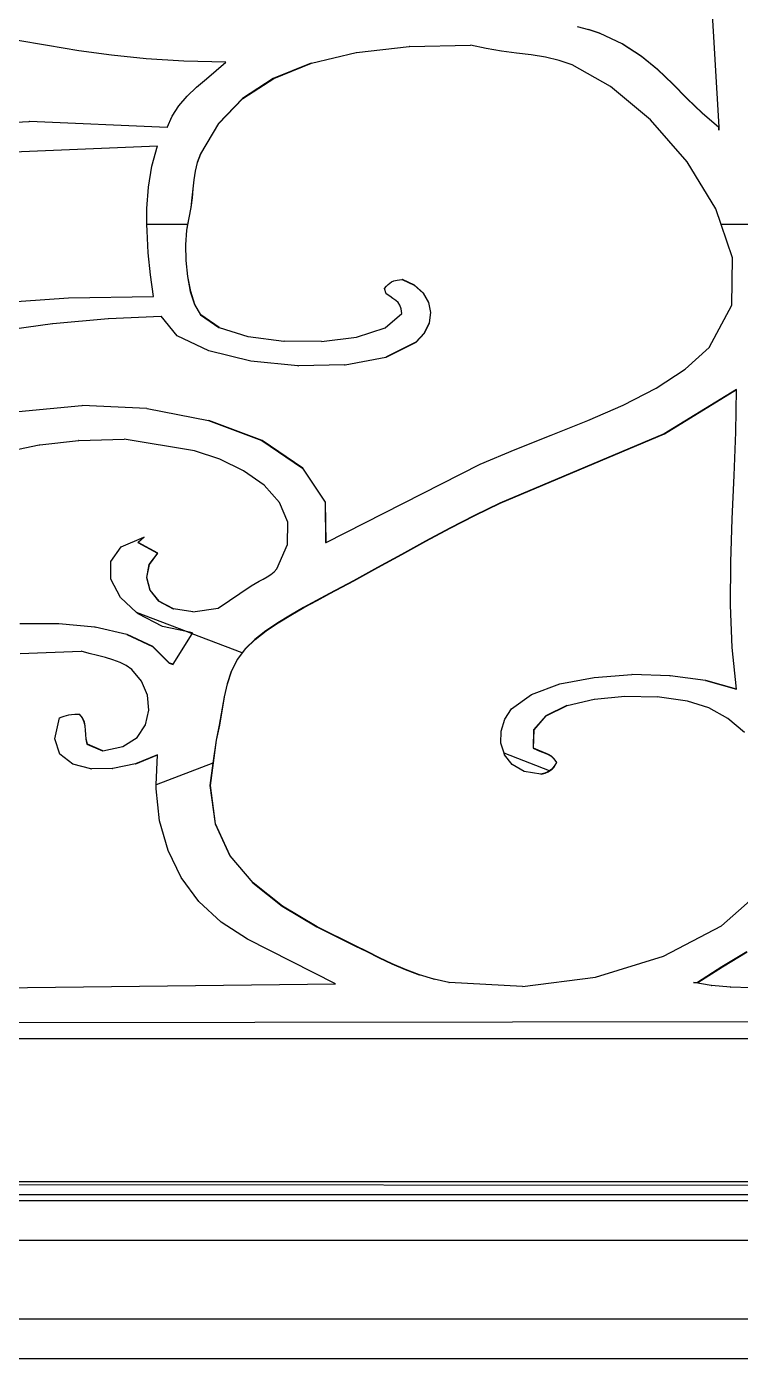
# Model space of a CAD drawing. Header units: inches. Extents: x 3672 to 10975, y -27382 to -746.
# Drawn here: x 4194.49 to 4203.53, y -27000.6 to -26983.72 of the extents above; entities that cross this region are included whole.
import ezdxf

# ---------------------------------------------------------------- set-up
doc = ezdxf.new("R2010")
doc.units = ezdxf.units.IN
doc.header["$LTSCALE"] = 17
doc.header["$MEASUREMENT"] = 0
doc.layers.add('25 BOT BAR', color=12, linetype='Continuous', lineweight=25)

# ---------------------------------------------------------------- blocks, each defined once
blk = doc.blocks.new('A$C99292ed1')
for p, q in [((131.078, 20.635), (131.249, 16.914)), ((129.456, 18.506), (129.599, 18.459)), ((129.739, 18.4), (129.599, 18.459)), ((129.599, 18.459), (129.603, 18.459)), ((129.603, 18.459), (129.744, 18.4)), ((130.024, 18.231), (129.739, 18.4)), ((129.739, 18.4), (129.744, 18.4)), ((129.744, 18.4), (130.029, 18.231)), ((122.741, 18.204), (122.342, 18.291)), ((130.264, 18.037), (130.024, 18.231)), ((130.024, 18.231), (130.029, 18.231)), ((130.029, 18.231), (130.268, 18.037)), ((123.14, 18.123), (122.741, 18.204)), ((123.552, 18.052), (123.14, 18.123)), ((126.087, 17.927), (126.655, 18.094)), ((126.655, 18.094), (126.66, 18.094)), ((126.66, 18.094), (127.326, 18.188)), ((127.331, 18.188), (127.326, 18.188)), ((127.331, 18.188), (128.102, 18.213)), ((128.3, 18.158), (128.102, 18.213)), ((128.495, 18.118), (128.3, 18.158)), ((128.686, 18.086), (128.495, 18.118)), ((128.873, 18.056), (128.686, 18.086)), ((123.991, 17.996), (123.552, 18.052)), ((124.47, 17.958), (123.991, 17.996)), ((125.002, 17.944), (124.47, 17.958)), ((124.881, 17.812), (125.002, 17.944)), ((126.082, 17.927), (125.604, 17.686)), ((125.609, 17.686), (126.087, 17.927)), ((126.082, 17.927), (126.087, 17.927)), ((129.053, 18.02), (128.873, 18.056)), ((129.227, 17.971), (129.053, 18.02)), ((129.392, 17.902), (129.227, 17.971)), ((129.877, 17.559), (129.392, 17.902)), ((130.472, 17.824), (130.264, 18.037)), ((130.264, 18.037), (130.268, 18.037)), ((130.268, 18.037), (130.476, 17.824)), ((124.755, 17.68), (124.881, 17.812)), ((130.661, 17.598), (130.472, 17.824)), ((130.472, 17.824), (130.476, 17.824)), ((130.476, 17.824), (130.666, 17.598)), ((124.63, 17.545), (124.755, 17.68)), ((125.604, 17.686), (125.214, 17.368)), ((125.219, 17.368), (125.609, 17.686)), ((125.604, 17.686), (125.609, 17.686)), ((130.382, 17.028), (129.877, 17.559)), ((130.845, 17.366), (130.661, 17.598)), ((130.661, 17.598), (130.666, 17.598)), ((130.666, 17.598), (130.85, 17.366)), ((124.408, 17.252), (124.512, 17.403)), ((124.512, 17.403), (124.63, 17.545)), ((124.321, 17.087), (124.408, 17.252)), ((125.214, 17.368), (124.908, 16.971)), ((124.913, 16.971), (125.219, 17.368)), ((125.214, 17.368), (125.219, 17.368)), ((131.038, 17.133), (130.845, 17.366)), ((130.845, 17.366), (130.85, 17.366)), ((130.85, 17.366), (131.042, 17.133)), ((124.259, 16.907), (124.321, 17.087)), ((131.249, 16.909), (131.038, 17.133)), ((131.038, 17.133), (131.042, 17.133)), ((131.042, 17.133), (131.249, 16.914)), ((120.804, 16.884), (122.507, 17.003)), ((122.507, 17.003), (122.51, 17.003)), ((122.512, 17.003), (122.51, 17.003)), ((124.259, 16.907), (122.512, 17.003)), ((124.908, 16.971), (124.68, 16.492)), ((124.685, 16.492), (124.913, 16.971)), ((124.908, 16.971), (124.913, 16.971)), ((130.848, 16.363), (130.382, 17.028)), ((131.249, 16.914), (131.249, 16.909)), ((131.249, 16.909), (131.251, 16.865)), ((131.251, 16.907), (131.249, 16.909)), ((131.251, 16.865), (131.251, 16.907)), ((121.811, 16.496), (124.134, 16.616)), ((124.064, 16.297), (124.134, 16.616)), ((124.68, 16.492), (124.639, 16.355)), ((124.643, 16.355), (124.685, 16.492)), ((124.68, 16.492), (124.685, 16.492)), ((124.021, 15.964), (124.064, 16.297)), ((124.612, 16.217), (124.595, 16.079)), ((124.6, 16.079), (124.617, 16.217)), ((124.639, 16.355), (124.612, 16.217)), ((124.612, 16.217), (124.617, 16.217)), ((124.617, 16.217), (124.643, 16.355)), ((124.639, 16.355), (124.643, 16.355)), ((131.214, 15.617), (130.848, 16.363)), ((124.595, 16.079), (124.584, 15.937)), ((124.589, 15.937), (124.6, 16.079)), ((124.595, 16.079), (124.6, 16.079)), ((124.002, 15.622), (124.021, 15.964)), ((124.584, 15.937), (124.573, 15.791)), ((124.578, 15.791), (124.589, 15.937)), ((124.584, 15.937), (124.589, 15.937)), ((124.573, 15.791), (124.557, 15.638)), ((124.562, 15.638), (124.578, 15.791)), ((124.573, 15.791), (124.578, 15.791)), ((124.002, 15.37), (124.002, 15.622)), ((124.557, 15.638), (124.531, 15.476)), ((124.536, 15.476), (124.562, 15.638)), ((124.557, 15.638), (124.562, 15.638)), ((131.281, 15.37), (131.214, 15.617)), ((124.517, 15.37), (124.002, 15.37)), ((124.003, 15.273), (124.002, 15.37)), ((124.517, 15.37), (124.505, 15.279)), ((124.509, 15.279), (124.536, 15.476)), ((124.531, 15.476), (124.517, 15.37)), ((124.531, 15.476), (124.536, 15.476)), ((131.423, 14.843), (131.281, 15.37)), ((132.472, 15.37), (131.281, 15.37)), ((124.019, 14.923), (124.003, 15.273)), ((124.505, 15.279), (124.492, 15.048)), ((124.497, 15.048), (124.509, 15.279)), ((124.505, 15.279), (124.509, 15.279)), ((124.492, 15.048), (124.497, 15.048)), ((124.492, 15.048), (124.496, 14.8)), ((124.501, 14.8), (124.497, 15.048)), ((124.048, 14.574), (124.019, 14.923)), ((124.496, 14.8), (124.501, 14.8)), ((124.496, 14.8), (124.515, 14.549)), ((124.52, 14.549), (124.501, 14.8)), ((131.414, 14.094), (131.423, 14.843)), ((124.085, 14.232), (124.048, 14.574)), ((124.515, 14.549), (124.52, 14.549)), ((124.515, 14.549), (124.552, 14.312)), ((124.557, 14.312), (124.52, 14.549)), ((127.011, 14.356), (127.038, 14.392)), ((127.036, 14.273), (127.011, 14.356)), ((127.038, 14.392), (127.059, 14.421)), ((127.059, 14.421), (127.079, 14.444)), ((127.079, 14.444), (127.101, 14.462)), ((127.101, 14.462), (127.132, 14.477)), ((127.132, 14.477), (127.175, 14.49)), ((127.175, 14.49), (127.234, 14.501)), ((127.234, 14.501), (127.235, 14.501)), ((127.239, 14.501), (127.235, 14.501)), ((127.235, 14.501), (127.388, 14.409)), ((127.393, 14.409), (127.239, 14.501)), ((127.388, 14.409), (127.501, 14.285)), ((127.388, 14.409), (127.393, 14.409)), ((127.506, 14.285), (127.393, 14.409)), ((122.007, 14.124), (123.006, 14.211)), ((123.006, 14.211), (124.085, 14.232)), ((124.552, 14.312), (124.557, 14.312)), ((124.552, 14.312), (124.607, 14.105)), ((124.611, 14.105), (124.557, 14.312)), ((127.08, 14.234), (127.036, 14.273)), ((127.12, 14.2), (127.08, 14.234)), ((127.155, 14.169), (127.12, 14.2)), ((127.501, 14.285), (127.571, 14.137)), ((127.501, 14.285), (127.506, 14.285)), ((127.576, 14.137), (127.506, 14.285)), ((124.607, 14.105), (124.611, 14.105)), ((124.607, 14.105), (124.68, 13.941)), ((124.685, 13.941), (124.611, 14.105)), ((127.185, 14.134), (127.155, 14.169)), ((127.208, 14.091), (127.185, 14.134)), ((127.225, 14.035), (127.208, 14.091)), ((127.234, 13.962), (127.225, 14.035)), ((127.571, 14.137), (127.576, 14.137)), ((127.571, 14.137), (127.597, 13.976)), ((127.602, 13.976), (127.576, 14.137)), ((131.127, 13.423), (131.414, 14.094)), ((122.811, 13.803), (123.511, 13.884)), ((123.511, 13.884), (123.516, 13.884)), ((123.516, 13.884), (124.184, 13.921)), ((124.386, 13.61), (124.184, 13.921)), ((124.68, 13.941), (124.912, 13.738)), ((124.68, 13.941), (124.685, 13.941)), ((124.916, 13.738), (124.685, 13.941)), ((127.02, 13.733), (127.234, 13.962)), ((127.597, 13.976), (127.58, 13.811)), ((127.584, 13.811), (127.602, 13.976)), ((127.597, 13.976), (127.602, 13.976)), ((122.1, 13.683), (122.806, 13.803)), ((122.806, 13.803), (122.811, 13.803)), ((124.912, 13.738), (124.916, 13.738)), ((124.916, 13.738), (125.282, 13.597)), ((126.66, 13.587), (127.02, 13.733)), ((127.58, 13.811), (127.517, 13.651)), ((127.521, 13.651), (127.584, 13.811)), ((127.58, 13.811), (127.584, 13.811)), ((124.787, 13.37), (124.386, 13.61)), ((125.282, 13.597), (125.287, 13.597)), ((125.287, 13.597), (125.735, 13.522)), ((125.735, 13.522), (125.74, 13.522)), ((126.213, 13.517), (125.74, 13.522)), ((126.213, 13.517), (126.66, 13.587)), ((127.408, 13.506), (127.028, 13.272)), ((127.032, 13.272), (127.413, 13.506)), ((127.517, 13.651), (127.408, 13.506)), ((127.408, 13.506), (127.413, 13.506)), ((127.413, 13.506), (127.521, 13.651)), ((127.517, 13.651), (127.521, 13.651)), ((125.32, 13.208), (124.787, 13.37)), ((130.823, 13.079), (131.127, 13.423)), ((125.916, 13.132), (125.32, 13.208)), ((126.513, 13.15), (127.028, 13.272)), ((127.028, 13.272), (127.032, 13.272)), ((125.916, 13.132), (125.921, 13.132)), ((126.508, 13.15), (125.921, 13.132)), ((126.508, 13.15), (126.513, 13.15)), ((130.454, 12.777), (130.823, 13.079)), ((130.037, 12.509), (130.454, 12.777)), ((131.475, 12.759), (130.557, 12.054)), ((130.562, 12.054), (131.474, 12.755)), ((131.465, 12.079), (131.474, 12.755)), ((131.474, 12.755), (131.475, 12.759)), ((122.374, 12.407), (123.178, 12.506)), ((123.178, 12.506), (123.181, 12.506)), ((123.183, 12.506), (123.181, 12.506)), ((124.001, 12.456), (123.183, 12.506)), ((129.589, 12.265), (130.037, 12.509)), ((124.001, 12.456), (124.006, 12.456)), ((124.006, 12.456), (124.781, 12.266)), ((124.781, 12.266), (125.459, 11.948)), ((124.781, 12.266), (124.786, 12.266)), ((125.464, 11.948), (124.786, 12.266)), ((129.127, 12.034), (129.589, 12.265)), ((130.557, 12.054), (128.474, 10.955)), ((128.479, 10.955), (130.562, 12.054)), ((128.667, 11.808), (129.127, 12.034)), ((130.562, 12.054), (130.557, 12.054)), ((131.444, 11.394), (131.465, 12.079)), ((122.213, 11.769), (122.638, 11.879)), ((122.638, 11.879), (122.643, 11.879)), ((122.643, 11.879), (123.134, 11.948)), ((123.138, 11.948), (123.134, 11.948)), ((123.138, 11.948), (123.714, 11.971)), ((124.606, 11.784), (123.714, 11.971)), ((125.459, 11.948), (125.464, 11.948)), ((125.459, 11.948), (125.973, 11.513)), ((125.978, 11.513), (125.464, 11.948)), ((124.926, 11.652), (124.606, 11.784)), ((125.227, 11.469), (124.926, 11.652)), ((128.226, 11.577), (128.667, 11.808)), ((125.973, 11.513), (126.263, 10.971)), ((125.973, 11.513), (125.978, 11.513)), ((126.267, 10.971), (125.978, 11.513)), ((126.272, 10.336), (128.226, 11.577)), ((125.486, 11.24), (125.227, 11.469)), ((131.421, 10.707), (131.444, 11.394)), ((125.681, 10.967), (125.486, 11.24)), ((126.263, 10.971), (126.267, 10.333)), ((126.263, 10.971), (126.267, 10.971)), ((126.272, 10.336), (126.267, 10.971)), ((125.788, 10.654), (125.681, 10.967)), ((128.474, 10.955), (128.154, 10.761)), ((128.159, 10.761), (128.479, 10.955)), ((128.474, 10.955), (128.479, 10.955)), ((125.784, 10.303), (125.788, 10.654)), ((128.154, 10.761), (127.84, 10.56)), ((127.845, 10.56), (128.159, 10.761)), ((128.154, 10.761), (128.159, 10.761)), ((131.403, 10.022), (131.421, 10.707)), ((127.84, 10.56), (127.532, 10.354)), ((127.537, 10.354), (127.845, 10.56)), ((127.84, 10.56), (127.845, 10.56)), ((123.677, 10.265), (123.961, 10.416)), ((123.957, 10.411), (123.887, 10.333)), ((123.887, 10.333), (123.891, 10.333)), ((123.887, 10.333), (124.135, 10.167)), ((123.891, 10.333), (123.966, 10.416)), ((124.139, 10.167), (123.891, 10.333)), ((123.966, 10.416), (123.957, 10.411)), ((123.961, 10.416), (123.957, 10.411)), ((123.961, 10.416), (123.966, 10.416)), ((125.647, 9.918), (125.784, 10.303)), ((126.267, 10.333), (126.272, 10.336)), ((127.532, 10.354), (127.227, 10.146)), ((127.232, 10.146), (127.537, 10.354)), ((127.532, 10.354), (127.537, 10.354)), ((123.544, 10.032), (123.677, 10.265)), ((124.135, 10.167), (124.028, 9.986)), ((124.033, 9.986), (124.139, 10.167)), ((124.135, 10.167), (124.139, 10.167)), ((127.227, 10.146), (126.924, 9.937)), ((126.928, 9.937), (127.232, 10.146)), ((127.227, 10.146), (127.232, 10.146)), ((123.546, 9.753), (123.544, 10.032)), ((124.028, 9.986), (123.997, 9.781)), ((124.001, 9.781), (124.033, 9.986)), ((124.028, 9.986), (124.033, 9.986)), ((131.4, 9.342), (131.403, 10.022)), ((125.476, 9.753), (125.527, 9.788)), ((125.527, 9.788), (125.574, 9.826)), ((125.574, 9.826), (125.615, 9.869)), ((125.615, 9.869), (125.647, 9.918)), ((126.924, 9.937), (126.621, 9.729)), ((126.625, 9.729), (126.928, 9.937)), ((126.924, 9.937), (126.928, 9.937)), ((123.667, 9.464), (123.546, 9.753)), ((123.997, 9.781), (124.001, 9.781)), ((123.997, 9.781), (124.038, 9.579)), ((124.043, 9.579), (124.001, 9.781)), ((124.903, 9.296), (125.325, 9.648)), ((125.325, 9.648), (125.373, 9.685)), ((125.373, 9.685), (125.424, 9.719)), ((125.424, 9.719), (125.476, 9.753)), ((126.621, 9.729), (126.317, 9.524)), ((126.321, 9.524), (126.625, 9.729)), ((126.621, 9.729), (126.625, 9.729)), ((123.871, 9.225), (123.667, 9.464)), ((124.038, 9.579), (124.151, 9.404)), ((124.038, 9.579), (124.043, 9.579)), ((124.155, 9.404), (124.043, 9.579)), ((126.317, 9.524), (126.153, 9.415)), ((126.158, 9.415), (126.321, 9.524)), ((126.317, 9.524), (126.321, 9.524)), ((124.151, 9.404), (124.155, 9.404)), ((124.151, 9.404), (124.333, 9.281)), ((124.338, 9.281), (124.155, 9.404)), ((124.585, 9.237), (124.903, 9.296)), ((125.986, 9.303), (125.82, 9.185)), ((125.825, 9.185), (125.991, 9.303)), ((126.153, 9.415), (125.986, 9.303)), ((125.986, 9.303), (125.991, 9.303)), ((125.991, 9.303), (126.158, 9.415)), ((126.153, 9.415), (126.158, 9.415)), ((131.421, 8.67), (131.4, 9.342)), ((123.89, 9.202), (123.871, 9.225)), ((124.503, 8.922), (123.871, 9.225)), ((124.2, 9.002), (123.89, 9.202)), ((124.333, 9.281), (124.338, 9.281)), ((124.585, 9.237), (124.338, 9.281)), ((125.82, 9.185), (125.659, 9.063)), ((125.664, 9.063), (125.825, 9.185)), ((125.82, 9.185), (125.825, 9.185)), ((122.885, 9.046), (122.393, 9.044)), ((123.342, 8.992), (122.885, 9.046)), ((123.342, 8.992), (123.347, 8.992)), ((123.749, 8.875), (123.347, 8.992)), ((124.503, 8.922), (124.2, 9.002)), ((125.659, 9.063), (125.508, 8.933)), ((125.512, 8.933), (125.664, 9.063)), ((125.659, 9.063), (125.664, 9.063)), ((123.749, 8.875), (123.753, 8.875)), ((123.749, 8.875), (124.072, 8.689)), ((124.077, 8.689), (123.753, 8.875)), ((124.334, 8.406), (124.574, 8.888)), ((124.581, 8.902), (124.503, 8.922)), ((124.574, 8.888), (124.503, 8.922)), ((124.574, 8.888), (124.581, 8.902)), ((125.209, 8.585), (124.574, 8.888)), ((125.37, 8.797), (125.25, 8.653)), ((125.255, 8.653), (125.375, 8.797)), ((125.508, 8.933), (125.37, 8.797)), ((125.37, 8.797), (125.375, 8.797)), ((125.375, 8.797), (125.512, 8.933)), ((125.508, 8.933), (125.512, 8.933)), ((122.397, 8.575), (123.168, 8.611)), ((123.272, 8.576), (123.168, 8.611)), ((124.072, 8.689), (124.077, 8.689)), ((124.072, 8.689), (124.283, 8.425)), ((124.288, 8.425), (124.077, 8.689)), ((125.149, 8.478), (125.255, 8.653)), ((125.25, 8.653), (125.209, 8.585)), ((125.25, 8.653), (125.255, 8.653)), ((131.474, 8.012), (131.421, 8.67)), ((123.376, 8.543), (123.272, 8.576)), ((123.476, 8.511), (123.376, 8.543)), ((123.572, 8.475), (123.476, 8.511)), ((123.661, 8.434), (123.572, 8.475)), ((125.144, 8.478), (125.069, 8.292)), ((125.074, 8.292), (125.149, 8.478)), ((125.209, 8.585), (125.144, 8.478)), ((125.144, 8.478), (125.149, 8.478)), ((123.741, 8.384), (123.661, 8.434)), ((123.812, 8.321), (123.741, 8.384)), ((123.935, 8.138), (123.812, 8.321)), ((124.283, 8.425), (124.288, 8.425)), ((124.283, 8.425), (124.333, 8.404)), ((124.334, 8.406), (124.288, 8.425)), ((124.333, 8.404), (124.334, 8.406)), ((125.069, 8.292), (125.018, 8.095)), ((125.022, 8.095), (125.074, 8.292)), ((125.069, 8.292), (125.074, 8.292)), ((124.008, 7.915), (123.935, 8.138)), ((129.235, 8.094), (129.67, 8.198)), ((129.67, 8.198), (130.146, 8.241)), ((130.146, 8.241), (130.149, 8.241)), ((130.151, 8.241), (130.149, 8.241)), ((130.628, 8.223), (130.151, 8.241)), ((130.628, 8.223), (130.633, 8.223)), ((131.082, 8.146), (130.633, 8.223)), ((131.082, 8.146), (131.087, 8.146)), ((131.474, 8.012), (131.087, 8.146)), ((131.087, 8.146), (131.475, 8.01)), ((125.018, 8.095), (124.981, 7.887)), ((124.985, 7.887), (125.022, 8.095)), ((125.018, 8.095), (125.022, 8.095)), ((128.875, 7.928), (129.235, 8.094)), ((131.475, 8.01), (131.474, 8.012)), ((124.027, 7.677), (124.008, 7.915)), ((124.981, 7.887), (124.919, 7.44)), ((124.924, 7.44), (124.985, 7.887)), ((124.981, 7.887), (124.985, 7.887)), ((128.623, 7.699), (128.875, 7.928)), ((129.327, 7.752), (129.668, 7.854)), ((129.668, 7.854), (129.673, 7.854)), ((129.673, 7.854), (130.06, 7.899)), ((130.06, 7.899), (130.467, 7.888)), ((130.855, 7.823), (130.467, 7.888)), ((131.125, 7.716), (130.855, 7.823)), ((122.982, 7.594), (123.012, 7.602)), ((123.012, 7.602), (123.046, 7.609)), ((123.046, 7.609), (123.089, 7.613)), ((123.089, 7.613), (123.143, 7.616)), ((123.143, 7.616), (123.147, 7.616)), ((123.143, 7.616), (123.181, 7.555)), ((123.186, 7.555), (123.147, 7.616)), ((123.985, 7.447), (124.027, 7.677)), ((128.537, 7.534), (128.623, 7.699)), ((129.323, 7.752), (129.057, 7.59)), ((129.062, 7.59), (129.327, 7.752)), ((129.323, 7.752), (129.327, 7.752)), ((131.365, 7.544), (131.125, 7.716)), ((122.835, 7.222), (122.895, 7.554)), ((122.895, 7.554), (122.927, 7.57)), ((122.927, 7.57), (122.955, 7.583)), ((122.955, 7.583), (122.982, 7.594)), ((123.181, 7.555), (123.186, 7.555)), ((123.181, 7.555), (123.204, 7.492)), ((123.209, 7.492), (123.186, 7.555)), ((123.204, 7.492), (123.215, 7.427)), ((123.204, 7.492), (123.209, 7.492)), ((123.22, 7.427), (123.209, 7.492)), ((123.215, 7.427), (123.22, 7.427)), ((123.215, 7.427), (123.219, 7.36)), ((123.224, 7.36), (123.22, 7.427)), ((123.877, 7.247), (123.985, 7.447)), ((124.919, 7.44), (124.878, 7.201)), ((124.883, 7.201), (124.924, 7.44)), ((124.919, 7.44), (124.924, 7.44)), ((128.491, 7.347), (128.537, 7.534)), ((129.057, 7.59), (128.903, 7.365)), ((128.908, 7.365), (129.062, 7.59)), ((129.057, 7.59), (129.062, 7.59)), ((131.574, 7.324), (131.365, 7.544)), ((123.219, 7.36), (123.224, 7.36)), ((123.219, 7.36), (123.222, 7.29)), ((123.222, 7.29), (123.228, 7.217)), ((123.222, 7.29), (123.227, 7.29)), ((123.227, 7.29), (123.224, 7.36)), ((123.233, 7.217), (123.227, 7.29)), ((128.489, 7.153), (128.491, 7.347)), ((128.903, 7.365), (128.896, 7.077)), ((128.9, 7.077), (128.908, 7.365)), ((128.903, 7.365), (128.908, 7.365)), ((122.9, 6.981), (122.835, 7.222)), ((123.228, 7.217), (123.242, 7.139)), ((123.228, 7.217), (123.233, 7.217)), ((123.247, 7.139), (123.233, 7.217)), ((123.242, 7.139), (123.44, 7.035)), ((123.242, 7.139), (123.247, 7.139)), ((123.443, 7.036), (123.247, 7.139)), ((123.443, 7.036), (123.697, 7.102)), ((123.697, 7.102), (123.877, 7.247)), ((124.806, 6.483), (124.883, 7.201)), ((124.878, 7.201), (124.839, 6.836)), ((124.878, 7.201), (124.883, 7.201)), ((128.529, 6.996), (128.489, 7.153)), ((123.061, 6.825), (122.9, 6.981)), ((123.44, 7.035), (123.443, 7.036)), ((124.135, 6.973), (123.857, 6.829)), ((123.861, 6.829), (124.134, 6.971)), ((124.119, 6.497), (124.134, 6.971)), ((124.134, 6.971), (124.135, 6.973)), ((128.535, 6.971), (128.529, 6.996)), ((129.106, 6.719), (128.529, 6.996)), ((128.632, 6.817), (128.535, 6.971)), ((128.896, 7.077), (128.9, 7.077)), ((128.896, 7.077), (128.954, 7.043)), ((128.959, 7.043), (128.9, 7.077)), ((128.954, 7.043), (128.959, 7.043)), ((128.954, 7.043), (129.004, 7.018)), ((129.009, 7.018), (128.959, 7.043)), ((129.004, 7.018), (129.009, 7.018)), ((129.004, 7.018), (129.049, 6.998)), ((129.053, 6.998), (129.009, 7.018)), ((129.049, 6.998), (129.053, 6.998)), ((129.049, 6.998), (129.088, 6.976)), ((129.093, 6.976), (129.053, 6.998)), ((129.088, 6.976), (129.093, 6.976)), ((129.088, 6.976), (129.124, 6.947)), ((129.129, 6.947), (129.093, 6.976)), ((129.124, 6.947), (129.129, 6.947)), ((129.124, 6.947), (129.159, 6.907)), ((129.164, 6.907), (129.129, 6.947)), ((123.293, 6.75), (123.061, 6.825)), ((123.293, 6.75), (123.298, 6.75)), ((123.567, 6.753), (123.298, 6.75)), ((123.567, 6.753), (123.572, 6.753)), ((123.857, 6.829), (123.572, 6.753)), ((123.857, 6.829), (123.861, 6.829)), ((124.839, 6.836), (124.119, 6.497)), ((124.839, 6.836), (124.801, 6.483)), ((128.784, 6.708), (128.632, 6.817)), ((129.152, 6.772), (129.133, 6.745)), ((129.137, 6.745), (129.157, 6.772)), ((129.172, 6.806), (129.152, 6.772)), ((129.152, 6.772), (129.157, 6.772)), ((129.157, 6.772), (129.176, 6.806)), ((129.159, 6.907), (129.164, 6.907)), ((129.159, 6.907), (129.193, 6.849)), ((129.198, 6.849), (129.164, 6.907)), ((129.193, 6.849), (129.172, 6.806)), ((129.172, 6.806), (129.176, 6.806)), ((129.176, 6.806), (129.198, 6.849)), ((129.193, 6.849), (129.198, 6.849)), ((128.995, 6.662), (128.784, 6.708)), ((128.995, 6.662), (128.996, 6.663)), ((129.044, 6.682), (128.996, 6.663)), ((128.996, 6.663), (129, 6.662)), ((129, 6.662), (129.048, 6.682)), ((129.081, 6.702), (129.044, 6.682)), ((129.044, 6.682), (129.048, 6.682)), ((129.048, 6.682), (129.086, 6.702)), ((129.106, 6.719), (129.081, 6.702)), ((129.081, 6.702), (129.086, 6.702)), ((129.086, 6.702), (129.114, 6.722)), ((129.11, 6.722), (129.106, 6.719)), ((129.133, 6.745), (129.11, 6.722)), ((129.11, 6.722), (129.114, 6.722)), ((129.114, 6.722), (129.137, 6.745)), ((129.133, 6.745), (129.137, 6.745)), ((124.117, 6.434), (124.119, 6.497)), ((124.163, 5.927), (124.117, 6.434)), ((124.801, 6.483), (124.806, 6.483)), ((124.801, 6.483), (124.866, 5.879)), ((124.871, 5.879), (124.806, 6.483)), ((124.27, 5.457), (124.163, 5.927)), ((124.866, 5.879), (124.871, 5.879)), ((124.866, 5.879), (125.053, 5.372)), ((125.058, 5.372), (124.871, 5.879)), ((124.437, 5.029), (124.27, 5.457)), ((125.053, 5.372), (125.058, 5.372)), ((125.053, 5.372), (125.343, 4.943)), ((125.348, 4.943), (125.058, 5.372)), ((124.661, 4.648), (124.437, 5.029)), ((125.343, 4.943), (125.348, 4.943)), ((125.343, 4.943), (125.717, 4.575)), ((125.722, 4.575), (125.348, 4.943)), ((131.282, 4.26), (131.824, 4.856)), ((124.941, 4.32), (124.661, 4.648)), ((125.717, 4.575), (125.722, 4.575)), ((125.717, 4.575), (126.155, 4.248)), ((126.16, 4.248), (125.722, 4.575)), ((125.275, 4.049), (124.941, 4.32)), ((126.155, 4.248), (126.16, 4.248)), ((126.155, 4.248), (126.639, 3.945)), ((126.644, 3.945), (126.16, 4.248)), ((130.549, 3.78), (131.282, 4.26)), ((126.391, 3.344), (125.275, 4.049)), ((125.281, 4.048), (125.283, 4.047)), ((126.639, 3.945), (126.644, 3.945)), ((126.639, 3.945), (126.789, 3.854)), ((126.794, 3.854), (126.644, 3.945)), ((126.789, 3.854), (126.794, 3.854)), ((126.789, 3.854), (126.944, 3.757)), ((126.949, 3.757), (126.794, 3.854)), ((126.944, 3.757), (126.949, 3.757)), ((126.944, 3.757), (127.106, 3.66)), ((127.111, 3.66), (126.949, 3.757)), ((129.688, 3.45), (130.549, 3.78)), ((131.606, 3.85), (131.29, 3.61)), ((131.295, 3.61), (131.611, 3.85)), ((127.106, 3.66), (127.111, 3.66)), ((127.106, 3.66), (127.275, 3.568)), ((127.28, 3.568), (127.111, 3.66)), ((127.275, 3.568), (127.28, 3.568)), ((127.275, 3.568), (127.451, 3.484)), ((127.456, 3.484), (127.28, 3.568)), ((131.29, 3.61), (130.979, 3.365)), ((130.983, 3.365), (131.295, 3.61)), ((131.29, 3.61), (131.295, 3.61)), ((127.451, 3.484), (127.456, 3.484)), ((127.636, 3.415), (127.456, 3.484)), ((127.636, 3.415), (127.641, 3.415)), ((127.829, 3.365), (127.641, 3.415)), ((128.761, 3.3), (129.688, 3.45)), ((122.131, 3.282), (126.391, 3.344)), ((127.829, 3.365), (127.834, 3.365)), ((128.761, 3.3), (127.834, 3.365)), ((130.929, 3.365), (130.934, 3.365)), ((130.934, 3.365), (130.979, 3.365)), ((131.152, 3.315), (130.934, 3.365)), ((130.979, 3.365), (130.983, 3.365)), ((131.152, 3.315), (131.157, 3.315)), ((131.396, 3.291), (131.157, 3.315)), ((131.396, 3.291), (131.401, 3.291)), ((131.653, 3.282), (131.401, 3.291)), ((131.946, 2.743), (121.288, 2.722)), ((132.832, 2.472), (116.357, 2.472)), ((132.318, 0.15), (114.072, 0.171)), ((114.181, 0.212), (132.255, 0.212))]:
    blk.add_line(p, q)
at = {"layer": '25 BOT BAR'}
blk.add_line((148.015, 0), (0.015, 0), dxfattribs=at)

msp = doc.modelspace()

# ---------------------------------------------------------------- linework, layer by layer
at = {"layer": '25 BOT BAR'}
for p, q in [((4072.025, -26998.596), (4220.025, -26998.596)), ((4070.525, -26999.096), (4221.525, -26999.096)), ((4071.025, -27000.096), (4221.025, -27000.096)), ((4071.025, -27000.596), (4221.025, -27000.596))]:
    msp.add_line(p, q, dxfattribs=at)

# ---------------------------------------------------------------- block references
at = {"layer": '25 BOT BAR', "yscale": 0.8}
msp.add_blockref('A$C99292ed1', (4072.01, -26998.524), dxfattribs=at)

doc.saveas('drawing.dxf')
